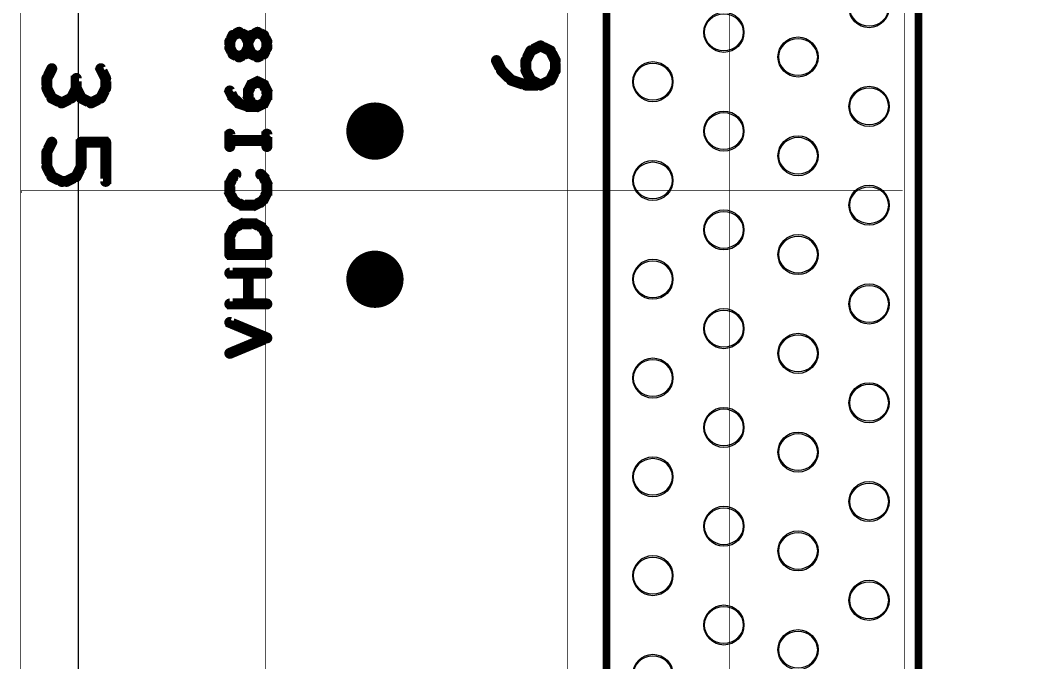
# Model space of a CAD drawing. Extents: x 1.5 to 98, y 12 to 104.4.
# Drawn here: x 1.45 to 17.61, y 43.8 to 54.2 of the extents above; entities that cross this region are included whole.
import ezdxf

# ---------------------------------------------------------------- set-up
doc = ezdxf.new("R2010")
doc.units = 0
doc.layers.get('0').update_dxf_attribs({"linetype": 'CONTINUOUS'})
for name, color, linetype in [('_BOARD', 254, 'CONTINUOUS'), ('_DRILL', 251, 'CONTINUOUS'), ('BOTTOM_SOLDER_MASK', 6, 'CONTINUOUS'), ('DOCUMENTATION1', 3, 'CONTINUOUS'), ('TOP_SILKSCREEN', 1, 'CONTINUOUS'), ('TOP_SOLDER_MASK', 2, 'CONTINUOUS')]:
    doc.layers.add(name, color=color, linetype=linetype)

# ---------------------------------------------------------------- blocks, each defined once
blk = doc.blocks.new('PAD_ROUND_31_HOLE_16')
at = {"const_width": 0.4}
blk.add_lwpolyline([(-0.2, 0, 1), (0.2, 0, 1)], format="xyb", close=True, dxfattribs=at)
blk = doc.blocks.new('STYLE11')
at = {"const_width": 0.525}
blk.add_lwpolyline([(-0.2625, 0, 1), (0.2625, 0, 1)], format="xyb", close=True, dxfattribs=at)
blk = doc.blocks.new('_HOLE')
blk.add_circle((0, 0), 0.5)

msp = doc.modelspace()

# ---------------------------------------------------------------- linework, layer by layer
at = {"layer": '_BOARD', "color": 3}
msp.add_lwpolyline([(2.4, 12), (2.4, 104.4), (2.4, 104.4), (30.6, 104.4), (30.6, 104.4), (30.6, 98.4), (30.6, 98.4), (85.8, 98.4), (85.8, 98.4), (85.8, 104.4), (85.8, 104.4), (98, 104.4), (98, 104.4), (98, 12), (98, 12), (2.4, 12), (2.4, 12)], close=True, dxfattribs=at)
at = {"layer": 'DOCUMENTATION1', "color": 94}
msp.add_lwpolyline([(10.95, 65.8, 0.127, 0.127, 0), (10.95, 37, 0, 0, 0), (10.95, 37, 0.0635, 0.0635, 0), (10.9818, 37, 0.0635, 0.0635, -1), (10.9182, 37, 0, 0, 0), (10.95, 36.9682, 0.0635, 0.0635, -1), (10.95, 37.0318, 0, 0, 0), (10.95, 37, 0, 0, 0), (10.95, 37, 0.127, 0.127, 0), (16, 37, 0.127, 0.127, 0), (16, 37, 0, 0, 0), (16, 37, 0.0635, 0.0635, 0), (16, 37.0318, 0.0635, 0.0635, -1), (16, 36.9682, 0, 0, 0), (16.0318, 37, 0.0635, 0.0635, -1), (15.9682, 37, 0, 0, 0), (16, 37, 0, 0, 0), (16, 37, 0.127, 0.127, 0), (16, 65.8, 0, 0, 0)], format="xyseb", dxfattribs=at)
at = {"layer": 'TOP_SILKSCREEN', "color": 171}
for points in [[(5.43, 30.46, 0.01, 0.01, 0), (5.43, 72.39, 0, 0, 0), (5.43, 72.39, 0.005, 0.005, 0), (5.4325, 72.39, 0.005, 0.005, 1), (5.4275, 72.39, 0, 0, 0), (5.43, 72.3925, 0.005, 0.005, 1), (5.43, 72.3875, 0, 0, 0), (5.43, 72.39, 0, 0, 0), (5.43, 72.39, 0.01, 0.01, 0), (10.32, 72.39, 0.01, 0.01, 0), (10.32, 72.39, 0, 0, 0), (10.32, 72.39, 0.005, 0.005, 0), (10.32, 72.3875, 0.005, 0.005, 1), (10.32, 72.3925, 0, 0, 0), (10.3225, 72.39, 0.005, 0.005, 1), (10.3175, 72.39, 0, 0, 0), (10.32, 72.39, 0, 0, 0), (10.32, 72.39, 0.01, 0.01, 0), (10.32, 30.46, 0, 0, 0)], [(10.32, 30.46, 0.01, 0.01, 0), (10.32, 72.4, 0, 0, 0), (10.32, 72.4, 0.005, 0.005, 0), (10.3225, 72.4, 0.005, 0.005, 1), (10.3175, 72.4, 0, 0, 0), (10.32, 72.4025, 0.005, 0.005, 1), (10.32, 72.3975, 0, 0, 0), (10.32, 72.4, 0, 0, 0), (10.32, 72.4, 0.01, 0.01, 0), (15.77, 72.4, 0.01, 0.01, 0), (15.77, 72.4, 0, 0, 0), (15.77, 72.4, 0.005, 0.005, 0), (15.77, 72.3975, 0.005, 0.005, 1), (15.77, 72.4025, 0, 0, 0), (15.7725, 72.4, 0.005, 0.005, 1), (15.7675, 72.4, 0, 0, 0), (15.77, 72.4, 0, 0, 0), (15.77, 72.4, 0.01, 0.01, 0), (15.77, 30.46, 0, 0, 0)], [(12.94, 67.58, 0.01, 0.01, 0), (12.94, 35.23, 0, 0, 0), (12.94, 35.23, 0.005, 0.005, 0), (12.9375, 35.23, 0.005, 0.005, 1), (12.9425, 35.23, 0, 0, 0), (12.94, 35.2275, 0.005, 0.005, 1), (12.94, 35.2325, 0, 0, 0), (12.94, 35.23, 0, 0, 0), (12.94, 35.23, 0.01, 0.01, 0), (1.46, 35.23, 0, 0, 0), (1.46, 35.23, 0.005, 0.005, 0), (1.46, 35.2325, 0.005, 0.005, 1), (1.46, 35.2275, 0, 0, 0), (1.4575, 35.23, 0.005, 0.005, 1), (1.4625, 35.23, 0, 0, 0), (1.46, 35.23, 0, 0, 0), (1.46, 35.23, 0.01, 0.01, 0), (1.46, 67.58, 0, 0, 0)]]:
    msp.add_lwpolyline(points, format="xyseb", dxfattribs=at)
at = {"layer": 'TOP_SILKSCREEN', "color": 135}
for points in [[(10.95, 65.8, 0.127, 0.127, 0), (10.95, 37, 0, 0, 0)], [(16, 38, 0.127, 0.127, 0), (16, 65.8, 0, 0, 0)], [(4.9398, 53.9301, 0.0889, 0.0889, 1), (4.8602, 53.9699, 0, 0, 0), (4.9, 53.95, 0, 0, 0), (4.9, 53.95, 0.1778, 0.1778, 0), (4.85, 53.85, 0.1778, 0.1778, 0), (4.85, 53.85, 0, 0, 0), (4.85, 53.85, 0.0889, 0.0889, 0), (4.8102, 53.8699, 0.0889, 0.0889, 1), (4.8898, 53.8301, 0, 0, 0)], [(4.8945, 53.85, 0.0889, 0.0889, 1), (4.8055, 53.85, 0, 0, 0), (4.85, 53.85, 0, 0, 0), (4.85, 53.85, 0.1778, 0.1778, 0), (4.85, 53.75, 0.1778, 0.1778, 0), (4.85, 53.75, 0, 0, 0), (4.85, 53.75, 0.0889, 0.0889, 0), (4.8055, 53.75, 0.0889, 0.0889, 1), (4.8945, 53.75, 0, 0, 0)], [(5.0199, 53.9602, 0.0889, 0.0889, 1), (4.9801, 54.0398, 0, 0, 0), (5, 54, 0, 0, 0), (5, 54, 0.1778, 0.1778, 0), (4.9, 53.95, 0.1778, 0.1778, 0), (4.9, 53.95, 0, 0, 0), (4.9, 53.95, 0.0889, 0.0889, 0), (4.8801, 53.9898, 0.0889, 0.0889, 1), (4.9199, 53.9102, 0, 0, 0)], [(5.0801, 53.9102, 0.0889, 0.0889, 1), (5.1199, 53.9898, 0, 0, 0), (5.1, 53.95, 0, 0, 0), (5.1, 53.95, 0.1778, 0.1778, 0), (5, 54, 0.1778, 0.1778, 0), (5, 54, 0, 0, 0), (5, 54, 0.0889, 0.0889, 0), (5.0199, 54.0398, 0.0889, 0.0889, 1), (4.9801, 53.9602, 0, 0, 0)], [(5.1102, 53.8301, 0.0889, 0.0889, 1), (5.1898, 53.8699, 0, 0, 0), (5.15, 53.85, 0, 0, 0), (5.15, 53.85, 0.1778, 0.1778, 0), (5.1, 53.95, 0.1778, 0.1778, 0), (5.1, 53.95, 0, 0, 0), (5.1, 53.95, 0.0889, 0.0889, 0), (5.1398, 53.9699, 0.0889, 0.0889, 1), (5.0602, 53.9301, 0, 0, 0)], [(5.2398, 53.9301, 0.0889, 0.0889, 1), (5.1602, 53.9699, 0, 0, 0), (5.2, 53.95, 0, 0, 0), (5.2, 53.95, 0.1778, 0.1778, 0), (5.15, 53.85, 0.1778, 0.1778, 0), (5.15, 53.85, 0, 0, 0), (5.15, 53.85, 0.0889, 0.0889, 0), (5.1102, 53.8699, 0.0889, 0.0889, 1), (5.1898, 53.8301, 0, 0, 0)], [(5.1055, 53.75, 0.0889, 0.0889, 1), (5.1945, 53.75, 0, 0, 0), (5.15, 53.75, 0, 0, 0), (5.15, 53.75, 0.1778, 0.1778, 0), (5.15, 53.85, 0.1778, 0.1778, 0), (5.15, 53.85, 0, 0, 0), (5.15, 53.85, 0.0889, 0.0889, 0), (5.1945, 53.85, 0.0889, 0.0889, 1), (5.1055, 53.85, 0, 0, 0)], [(5.3199, 53.9602, 0.0889, 0.0889, 1), (5.2801, 54.0398, 0, 0, 0), (5.3, 54, 0, 0, 0), (5.3, 54, 0.1778, 0.1778, 0), (5.2, 53.95, 0.1778, 0.1778, 0), (5.2, 53.95, 0, 0, 0), (5.2, 53.95, 0.0889, 0.0889, 0), (5.1801, 53.9898, 0.0889, 0.0889, 1), (5.2199, 53.9102, 0, 0, 0)], [(5.3801, 53.9102, 0.0889, 0.0889, 1), (5.4199, 53.9898, 0, 0, 0), (5.4, 53.95, 0, 0, 0), (5.4, 53.95, 0.1778, 0.1778, 0), (5.3, 54, 0.1778, 0.1778, 0), (5.3, 54, 0, 0, 0), (5.3, 54, 0.0889, 0.0889, 0), (5.3199, 54.0398, 0.0889, 0.0889, 1), (5.2801, 53.9602, 0, 0, 0)], [(5.4102, 53.8301, 0.0889, 0.0889, 1), (5.4898, 53.8699, 0, 0, 0), (5.45, 53.85, 0, 0, 0), (5.45, 53.85, 0.1778, 0.1778, 0), (5.4, 53.95, 0.1778, 0.1778, 0), (5.4, 53.95, 0, 0, 0), (5.4, 53.95, 0.0889, 0.0889, 0), (5.4398, 53.9699, 0.0889, 0.0889, 1), (5.3602, 53.9301, 0, 0, 0)], [(5.4055, 53.75, 0.0889, 0.0889, 1), (5.4945, 53.75, 0, 0, 0), (5.45, 53.75, 0, 0, 0), (5.45, 53.75, 0.1778, 0.1778, 0), (5.45, 53.85, 0.1778, 0.1778, 0), (5.45, 53.85, 0, 0, 0), (5.45, 53.85, 0.0889, 0.0889, 0), (5.4945, 53.85, 0.0889, 0.0889, 1), (5.4055, 53.85, 0, 0, 0)], [(4.8898, 53.7699, 0.0889, 0.0889, 1), (4.8102, 53.7301, 0, 0, 0), (4.85, 53.75, 0, 0, 0), (4.85, 53.75, 0.1778, 0.1778, 0), (4.9, 53.65, 0.1778, 0.1778, 0), (4.9, 53.65, 0, 0, 0), (4.9, 53.65, 0.0889, 0.0889, 0), (4.8602, 53.6301, 0.0889, 0.0889, 1), (4.9398, 53.6699, 0, 0, 0)], [(5.0602, 53.6699, 0.0889, 0.0889, 1), (5.1398, 53.6301, 0, 0, 0), (5.1, 53.65, 0, 0, 0), (5.1, 53.65, 0.1778, 0.1778, 0), (5.15, 53.75, 0.1778, 0.1778, 0), (5.15, 53.75, 0, 0, 0), (5.15, 53.75, 0.0889, 0.0889, 0), (5.1898, 53.7301, 0.0889, 0.0889, 1), (5.1102, 53.7699, 0, 0, 0)], [(5.1898, 53.7699, 0.0889, 0.0889, 1), (5.1102, 53.7301, 0, 0, 0), (5.15, 53.75, 0, 0, 0), (5.15, 53.75, 0.1778, 0.1778, 0), (5.2, 53.65, 0.1778, 0.1778, 0), (5.2, 53.65, 0, 0, 0), (5.2, 53.65, 0.0889, 0.0889, 0), (5.1602, 53.6301, 0.0889, 0.0889, 1), (5.2398, 53.6699, 0, 0, 0)], [(5.3602, 53.6699, 0.0889, 0.0889, 1), (5.4398, 53.6301, 0, 0, 0), (5.4, 53.65, 0, 0, 0), (5.4, 53.65, 0.1778, 0.1778, 0), (5.45, 53.75, 0.1778, 0.1778, 0), (5.45, 53.75, 0, 0, 0), (5.45, 53.75, 0.0889, 0.0889, 0), (5.4898, 53.7301, 0.0889, 0.0889, 1), (5.4102, 53.7699, 0, 0, 0)], [(9.7636, 53.6807, 0.0889, 0.0889, 1), (9.684, 53.7205, 0, 0, 0), (9.7238, 53.7006, 0, 0, 0), (9.7238, 53.7006, 0.1778, 0.1778, 0), (9.6444, 53.5419, 0.1778, 0.1778, 0), (9.6444, 53.5419, 0, 0, 0), (9.6444, 53.5419, 0.0889, 0.0889, 0), (9.6046, 53.5618, 0.0889, 0.0889, 1), (9.6842, 53.522, 0, 0, 0)], [(9.9024, 53.7402, 0.0889, 0.0889, 1), (9.8626, 53.8198, 0, 0, 0), (9.8825, 53.78, 0, 0, 0), (9.8825, 53.78, 0.1778, 0.1778, 0), (9.7238, 53.7006, 0.1778, 0.1778, 0), (9.7238, 53.7006, 0, 0, 0), (9.7238, 53.7006, 0.0889, 0.0889, 0), (9.7039, 53.7404, 0.0889, 0.0889, 1), (9.7437, 53.6608, 0, 0, 0)], [(10.0214, 53.6608, 0.0889, 0.0889, 1), (10.0612, 53.7404, 0, 0, 0), (10.0413, 53.7006, 0, 0, 0), (10.0413, 53.7006, 0.1778, 0.1778, 0), (9.8825, 53.78, 0.1778, 0.1778, 0), (9.8825, 53.78, 0, 0, 0), (9.8825, 53.78, 0.0889, 0.0889, 0), (9.9024, 53.8198, 0.0889, 0.0889, 1), (9.8626, 53.7402, 0, 0, 0)], [(10.0808, 53.522, 0.0889, 0.0889, 1), (10.1604, 53.5618, 0, 0, 0), (10.1206, 53.5419, 0, 0, 0), (10.1206, 53.5419, 0.1778, 0.1778, 0), (10.0413, 53.7006, 0.1778, 0.1778, 0), (10.0413, 53.7006, 0, 0, 0), (10.0413, 53.7006, 0.0889, 0.0889, 0), (10.0811, 53.7205, 0.0889, 0.0889, 1), (10.0015, 53.6807, 0, 0, 0)], [(4.9199, 53.6898, 0.0889, 0.0889, 1), (4.8801, 53.6102, 0, 0, 0), (4.9, 53.65, 0, 0, 0), (4.9, 53.65, 0.1778, 0.1778, 0), (5, 53.6, 0.1778, 0.1778, 0), (5, 53.6, 0, 0, 0), (5, 53.6, 0.0889, 0.0889, 0), (4.9801, 53.5602, 0.0889, 0.0889, 1), (5.0199, 53.6398, 0, 0, 0)], [(4.9801, 53.6398, 0.0889, 0.0889, 1), (5.0199, 53.5602, 0, 0, 0), (5, 53.6, 0, 0, 0), (5, 53.6, 0.1778, 0.1778, 0), (5.1, 53.65, 0.1778, 0.1778, 0), (5.1, 53.65, 0, 0, 0), (5.1, 53.65, 0.0889, 0.0889, 0), (5.1199, 53.6102, 0.0889, 0.0889, 1), (5.0801, 53.6898, 0, 0, 0)], [(5.2199, 53.6898, 0.0889, 0.0889, 1), (5.1801, 53.6102, 0, 0, 0), (5.2, 53.65, 0, 0, 0), (5.2, 53.65, 0.1778, 0.1778, 0), (5.3, 53.6, 0.1778, 0.1778, 0), (5.3, 53.6, 0, 0, 0), (5.3, 53.6, 0.0889, 0.0889, 0), (5.2801, 53.5602, 0.0889, 0.0889, 1), (5.3199, 53.6398, 0, 0, 0)], [(5.2801, 53.6398, 0.0889, 0.0889, 1), (5.3199, 53.5602, 0, 0, 0), (5.3, 53.6, 0, 0, 0), (5.3, 53.6, 0.1778, 0.1778, 0), (5.4, 53.65, 0.1778, 0.1778, 0), (5.4, 53.65, 0, 0, 0), (5.4, 53.65, 0.0889, 0.0889, 0), (5.4199, 53.6102, 0.0889, 0.0889, 1), (5.3801, 53.6898, 0, 0, 0)], [(9.2079, 53.5618, 0.0889, 0.0889, 1), (9.1283, 53.522, 0, 0, 0), (9.1681, 53.5419, 0, 0, 0), (9.1681, 53.5419, 0.1778, 0.1778, 0), (9.2475, 53.3831, 0.1778, 0.1778, 0), (9.2475, 53.3831, 0, 0, 0), (9.2475, 53.3831, 0.0889, 0.0889, 0), (9.2077, 53.3632, 0.0889, 0.0889, 1), (9.2873, 53.403, 0, 0, 0)], [(9.6889, 53.5419, 0.0889, 0.0889, 1), (9.5999, 53.5419, 0, 0, 0), (9.6444, 53.5419, 0, 0, 0), (9.6444, 53.5419, 0.1778, 0.1778, 0), (9.6444, 53.3831, 0.1778, 0.1778, 0), (9.6444, 53.3831, 0, 0, 0), (9.6444, 53.3831, 0.0889, 0.0889, 0), (9.5999, 53.3831, 0.0889, 0.0889, 1), (9.6889, 53.3831, 0, 0, 0)], [(10.0761, 53.3831, 0.0889, 0.0889, 1), (10.1651, 53.3831, 0, 0, 0), (10.1206, 53.3831, 0, 0, 0), (10.1206, 53.3831, 0.1778, 0.1778, 0), (10.1206, 53.5419, 0.1778, 0.1778, 0), (10.1206, 53.5419, 0, 0, 0), (10.1206, 53.5419, 0.0889, 0.0889, 0), (10.1651, 53.5419, 0.0889, 0.0889, 1), (10.0761, 53.5419, 0, 0, 0)], [(2.0073, 53.3907, 0.0889, 0.0889, 1), (1.9277, 53.4305, 0, 0, 0), (1.9675, 53.4106, 0, 0, 0), (1.9675, 53.4106, 0.1778, 0.1778, 0), (1.8881, 53.2519, 0.1778, 0.1778, 0), (1.8881, 53.2519, 0, 0, 0), (1.8881, 53.2519, 0.0889, 0.0889, 0), (1.8483, 53.2718, 0.0889, 0.0889, 1), (1.9279, 53.232, 0, 0, 0)], [(2.8008, 53.232, 0.0889, 0.0889, 1), (2.8804, 53.2718, 0, 0, 0), (2.8406, 53.2519, 0, 0, 0), (2.8406, 53.2519, 0.1778, 0.1778, 0), (2.7613, 53.4106, 0.1778, 0.1778, 0), (2.7613, 53.4106, 0, 0, 0), (2.7613, 53.4106, 0.0889, 0.0889, 0), (2.8011, 53.4305, 0.0889, 0.0889, 1), (2.7215, 53.3907, 0, 0, 0)], [(9.279, 53.4146, 0.0889, 0.0889, 1), (9.216, 53.3516, 0, 0, 0), (9.2475, 53.3831, 0, 0, 0), (9.2475, 53.3831, 0.1778, 0.1778, 0), (9.4063, 53.2244, 0.1778, 0.1778, 0), (9.4063, 53.2244, 0, 0, 0), (9.4063, 53.2244, 0.0889, 0.0889, 0), (9.3748, 53.1929, 0.0889, 0.0889, 1), (9.4378, 53.2559, 0, 0, 0)], [(9.6842, 53.403, 0.0889, 0.0889, 1), (9.6046, 53.3632, 0, 0, 0), (9.6444, 53.3831, 0, 0, 0), (9.6444, 53.3831, 0.1778, 0.1778, 0), (9.7238, 53.2244, 0.1778, 0.1778, 0), (9.7238, 53.2244, 0, 0, 0), (9.7238, 53.2244, 0.0889, 0.0889, 0), (9.684, 53.2045, 0.0889, 0.0889, 1), (9.7636, 53.2443, 0, 0, 0)], [(10.0015, 53.2443, 0.0889, 0.0889, 1), (10.0811, 53.2045, 0, 0, 0), (10.0413, 53.2244, 0, 0, 0), (10.0413, 53.2244, 0.1778, 0.1778, 0), (10.1206, 53.3831, 0.1778, 0.1778, 0), (10.1206, 53.3831, 0, 0, 0), (10.1206, 53.3831, 0.0889, 0.0889, 0), (10.1604, 53.3632, 0.0889, 0.0889, 1), (10.0808, 53.403, 0, 0, 0)], [(1.9326, 53.2519, 0.0889, 0.0889, 1), (1.8436, 53.2519, 0, 0, 0), (1.8881, 53.2519, 0, 0, 0), (1.8881, 53.2519, 0.1778, 0.1778, 0), (1.8881, 53.0931, 0.1778, 0.1778, 0), (1.8881, 53.0931, 0, 0, 0), (1.8881, 53.0931, 0.0889, 0.0889, 0), (1.8436, 53.0931, 0.0889, 0.0889, 1), (1.9326, 53.0931, 0, 0, 0)], [(2.3199, 53.0931, 0.0889, 0.0889, 1), (2.4089, 53.0931, 0, 0, 0), (2.3644, 53.0931, 0, 0, 0), (2.3644, 53.0931, 0.1778, 0.1778, 0), (2.3644, 53.2519, 0.1778, 0.1778, 0), (2.3644, 53.2519, 0, 0, 0), (2.3644, 53.2519, 0.0889, 0.0889, 0), (2.4089, 53.2519, 0.0889, 0.0889, 1), (2.3199, 53.2519, 0, 0, 0)], [(2.7961, 53.0931, 0.0889, 0.0889, 1), (2.8851, 53.0931, 0, 0, 0), (2.8406, 53.0931, 0, 0, 0), (2.8406, 53.0931, 0.1778, 0.1778, 0), (2.8406, 53.2519, 0.1778, 0.1778, 0), (2.8406, 53.2519, 0, 0, 0), (2.8406, 53.2519, 0.0889, 0.0889, 0), (2.8851, 53.2519, 0.0889, 0.0889, 1), (2.7961, 53.2519, 0, 0, 0)], [(5.1801, 53.1898, 0.0889, 0.0889, 1), (5.2199, 53.1102, 0, 0, 0), (5.2, 53.15, 0, 0, 0), (5.2, 53.15, 0.1778, 0.1778, 0), (5.3, 53.2, 0.1778, 0.1778, 0), (5.3, 53.2, 0, 0, 0), (5.3, 53.2, 0.0889, 0.0889, 0), (5.3199, 53.1602, 0.0889, 0.0889, 1), (5.2801, 53.2398, 0, 0, 0)], [(5.3199, 53.2398, 0.0889, 0.0889, 1), (5.2801, 53.1602, 0, 0, 0), (5.3, 53.2, 0, 0, 0), (5.3, 53.2, 0.1778, 0.1778, 0), (5.4, 53.15, 0.1778, 0.1778, 0), (5.4, 53.15, 0, 0, 0), (5.4, 53.15, 0.0889, 0.0889, 0), (5.3801, 53.1102, 0.0889, 0.0889, 1), (5.4199, 53.1898, 0, 0, 0)], [(9.4204, 53.2666, 0.0889, 0.0889, 1), (9.3922, 53.1822, 0, 0, 0), (9.4063, 53.2244, 0, 0, 0), (9.4063, 53.2244, 0.1778, 0.1778, 0), (9.6444, 53.145, 0.1778, 0.1778, 0), (9.6444, 53.145, 0, 0, 0), (9.6444, 53.145, 0.0889, 0.0889, 0), (9.6303, 53.1028, 0.0889, 0.0889, 1), (9.6585, 53.1872, 0, 0, 0)], [(9.7437, 53.2642, 0.0889, 0.0889, 1), (9.7039, 53.1846, 0, 0, 0), (9.7238, 53.2244, 0, 0, 0), (9.7238, 53.2244, 0.1778, 0.1778, 0), (9.8825, 53.145, 0.1778, 0.1778, 0), (9.8825, 53.145, 0, 0, 0), (9.8825, 53.145, 0.0889, 0.0889, 0), (9.8626, 53.1052, 0.0889, 0.0889, 1), (9.9024, 53.1848, 0, 0, 0)], [(9.8626, 53.1848, 0.0889, 0.0889, 1), (9.9024, 53.1052, 0, 0, 0), (9.8825, 53.145, 0, 0, 0), (9.8825, 53.145, 0.1778, 0.1778, 0), (10.0413, 53.2244, 0.1778, 0.1778, 0), (10.0413, 53.2244, 0, 0, 0), (10.0413, 53.2244, 0.0889, 0.0889, 0), (10.0612, 53.1846, 0.0889, 0.0889, 1), (10.0214, 53.2642, 0, 0, 0)], [(1.9279, 53.113, 0.0889, 0.0889, 1), (1.8483, 53.0732, 0, 0, 0), (1.8881, 53.0931, 0, 0, 0), (1.8881, 53.0931, 0.1778, 0.1778, 0), (1.9675, 52.9344, 0.1778, 0.1778, 0), (1.9675, 52.9344, 0, 0, 0), (1.9675, 52.9344, 0.0889, 0.0889, 0), (1.9277, 52.9145, 0.0889, 0.0889, 1), (2.0073, 52.9543, 0, 0, 0)], [(2.2452, 52.9543, 0.0889, 0.0889, 1), (2.3248, 52.9145, 0, 0, 0), (2.285, 52.9344, 0, 0, 0), (2.285, 52.9344, 0.1778, 0.1778, 0), (2.3644, 53.0931, 0.1778, 0.1778, 0), (2.3644, 53.0931, 0, 0, 0), (2.3644, 53.0931, 0.0889, 0.0889, 0), (2.4042, 53.0732, 0.0889, 0.0889, 1), (2.3246, 53.113, 0, 0, 0)], [(2.4042, 53.113, 0.0889, 0.0889, 1), (2.3246, 53.0732, 0, 0, 0), (2.3644, 53.0931, 0, 0, 0), (2.3644, 53.0931, 0.1778, 0.1778, 0), (2.4438, 52.9344, 0.1778, 0.1778, 0), (2.4438, 52.9344, 0, 0, 0), (2.4438, 52.9344, 0.0889, 0.0889, 0), (2.404, 52.9145, 0.0889, 0.0889, 1), (2.4836, 52.9543, 0, 0, 0)], [(2.7215, 52.9543, 0.0889, 0.0889, 1), (2.8011, 52.9145, 0, 0, 0), (2.7613, 52.9344, 0, 0, 0), (2.7613, 52.9344, 0.1778, 0.1778, 0), (2.8406, 53.0931, 0.1778, 0.1778, 0), (2.8406, 53.0931, 0, 0, 0), (2.8406, 53.0931, 0.0889, 0.0889, 0), (2.8804, 53.0732, 0.0889, 0.0889, 1), (2.8008, 53.113, 0, 0, 0)], [(4.8602, 52.9301, 0.0889, 0.0889, 1), (4.9398, 52.9699, 0, 0, 0), (4.9, 52.95, 0, 0, 0), (4.9, 52.95, 0.1778, 0.1778, 0), (4.85, 53.05, 0.1778, 0.1778, 0), (4.85, 53.05, 0, 0, 0), (4.85, 53.05, 0.0889, 0.0889, 0), (4.8898, 53.0699, 0.0889, 0.0889, 1), (4.8102, 53.0301, 0, 0, 0)], [(5.1102, 53.0699, 0.0889, 0.0889, 1), (5.1898, 53.0301, 0, 0, 0), (5.15, 53.05, 0, 0, 0), (5.15, 53.05, 0.1778, 0.1778, 0), (5.2, 53.15, 0.1778, 0.1778, 0), (5.2, 53.15, 0, 0, 0), (5.2, 53.15, 0.0889, 0.0889, 0), (5.2398, 53.1301, 0.0889, 0.0889, 1), (5.1602, 53.1699, 0, 0, 0)], [(5.1055, 52.95, 0.0889, 0.0889, 1), (5.1945, 52.95, 0, 0, 0), (5.15, 52.95, 0, 0, 0), (5.15, 52.95, 0.1778, 0.1778, 0), (5.15, 53.05, 0.1778, 0.1778, 0), (5.15, 53.05, 0, 0, 0), (5.15, 53.05, 0.0889, 0.0889, 0), (5.1945, 53.05, 0.0889, 0.0889, 1), (5.1055, 53.05, 0, 0, 0)], [(5.4398, 53.1699, 0.0889, 0.0889, 1), (5.3602, 53.1301, 0, 0, 0), (5.4, 53.15, 0, 0, 0), (5.4, 53.15, 0.1778, 0.1778, 0), (5.45, 53.05, 0.1778, 0.1778, 0), (5.45, 53.05, 0, 0, 0), (5.45, 53.05, 0.0889, 0.0889, 0), (5.4102, 53.0301, 0.0889, 0.0889, 1), (5.4898, 53.0699, 0, 0, 0)], [(5.4945, 53.05, 0.0889, 0.0889, 1), (5.4055, 53.05, 0, 0, 0), (5.45, 53.05, 0, 0, 0), (5.45, 53.05, 0.1778, 0.1778, 0), (5.45, 52.95, 0.1778, 0.1778, 0), (5.45, 52.95, 0, 0, 0), (5.45, 52.95, 0.0889, 0.0889, 0), (5.4055, 52.95, 0.0889, 0.0889, 1), (5.4945, 52.95, 0, 0, 0)], [(9.6444, 53.1895, 0.0889, 0.0889, 1), (9.6444, 53.1005, 0, 0, 0), (9.6444, 53.145, 0, 0, 0), (9.6444, 53.145, 0.1778, 0.1778, 0), (9.8825, 53.145, 0.1778, 0.1778, 0), (9.8825, 53.145, 0, 0, 0), (9.8825, 53.145, 0.0889, 0.0889, 0), (9.8825, 53.1005, 0.0889, 0.0889, 1), (9.8825, 53.1895, 0, 0, 0)], [(1.9874, 52.9742, 0.0889, 0.0889, 1), (1.9476, 52.8946, 0, 0, 0), (1.9675, 52.9344, 0, 0, 0), (1.9675, 52.9344, 0.1778, 0.1778, 0), (2.1263, 52.855, 0.1778, 0.1778, 0), (2.1263, 52.855, 0, 0, 0), (2.1263, 52.855, 0.0889, 0.0889, 0), (2.1064, 52.8152, 0.0889, 0.0889, 1), (2.1462, 52.8948, 0, 0, 0)], [(2.1064, 52.8948, 0.0889, 0.0889, 1), (2.1462, 52.8152, 0, 0, 0), (2.1263, 52.855, 0, 0, 0), (2.1263, 52.855, 0.1778, 0.1778, 0), (2.285, 52.9344, 0.1778, 0.1778, 0), (2.285, 52.9344, 0, 0, 0), (2.285, 52.9344, 0.0889, 0.0889, 0), (2.3049, 52.8946, 0.0889, 0.0889, 1), (2.2651, 52.9742, 0, 0, 0)], [(2.4637, 52.9742, 0.0889, 0.0889, 1), (2.4239, 52.8946, 0, 0, 0), (2.4438, 52.9344, 0, 0, 0), (2.4438, 52.9344, 0.1778, 0.1778, 0), (2.6025, 52.855, 0.1778, 0.1778, 0), (2.6025, 52.855, 0, 0, 0), (2.6025, 52.855, 0.0889, 0.0889, 0), (2.5826, 52.8152, 0.0889, 0.0889, 1), (2.6224, 52.8948, 0, 0, 0)], [(2.5826, 52.8948, 0.0889, 0.0889, 1), (2.6224, 52.8152, 0, 0, 0), (2.6025, 52.855, 0, 0, 0), (2.6025, 52.855, 0.1778, 0.1778, 0), (2.7613, 52.9344, 0.1778, 0.1778, 0), (2.7613, 52.9344, 0, 0, 0), (2.7613, 52.9344, 0.0889, 0.0889, 0), (2.7812, 52.8946, 0.0889, 0.0889, 1), (2.7414, 52.9742, 0, 0, 0)], [(4.9685, 52.8185, 0.0889, 0.0889, 1), (5.0315, 52.8815, 0, 0, 0), (5, 52.85, 0, 0, 0), (5, 52.85, 0.1778, 0.1778, 0), (4.9, 52.95, 0.1778, 0.1778, 0), (4.9, 52.95, 0, 0, 0), (4.9, 52.95, 0.0889, 0.0889, 0), (4.9315, 52.9815, 0.0889, 0.0889, 1), (4.8685, 52.9185, 0, 0, 0)], [(5.1602, 52.8301, 0.0889, 0.0889, 1), (5.2398, 52.8699, 0, 0, 0), (5.2, 52.85, 0, 0, 0), (5.2, 52.85, 0.1778, 0.1778, 0), (5.15, 52.95, 0.1778, 0.1778, 0), (5.15, 52.95, 0, 0, 0), (5.15, 52.95, 0.0889, 0.0889, 0), (5.1898, 52.9699, 0.0889, 0.0889, 1), (5.1102, 52.9301, 0, 0, 0)], [(5.4898, 52.9301, 0.0889, 0.0889, 1), (5.4102, 52.9699, 0, 0, 0), (5.45, 52.95, 0, 0, 0), (5.45, 52.95, 0.1778, 0.1778, 0), (5.4, 52.85, 0.1778, 0.1778, 0), (5.4, 52.85, 0, 0, 0), (5.4, 52.85, 0.0889, 0.0889, 0), (5.3602, 52.8699, 0.0889, 0.0889, 1), (5.4398, 52.8301, 0, 0, 0)], [(5.1359, 52.7578, 0.0889, 0.0889, 1), (5.1641, 52.8422, 0, 0, 0), (5.15, 52.8, 0, 0, 0), (5.15, 52.8, 0.1778, 0.1778, 0), (5, 52.85, 0.1778, 0.1778, 0), (5, 52.85, 0, 0, 0), (5, 52.85, 0.0889, 0.0889, 0), (5.0141, 52.8922, 0.0889, 0.0889, 1), (4.9859, 52.8078, 0, 0, 0)], [(5.3, 52.7555, 0.0889, 0.0889, 1), (5.3, 52.8445, 0, 0, 0), (5.3, 52.8, 0, 0, 0), (5.3, 52.8, 0.1778, 0.1778, 0), (5.15, 52.8, 0.1778, 0.1778, 0), (5.15, 52.8, 0, 0, 0), (5.15, 52.8, 0.0889, 0.0889, 0), (5.15, 52.8445, 0.0889, 0.0889, 1), (5.15, 52.7555, 0, 0, 0)], [(5.2801, 52.7602, 0.0889, 0.0889, 1), (5.3199, 52.8398, 0, 0, 0), (5.3, 52.8, 0, 0, 0), (5.3, 52.8, 0.1778, 0.1778, 0), (5.2, 52.85, 0.1778, 0.1778, 0), (5.2, 52.85, 0, 0, 0), (5.2, 52.85, 0.0889, 0.0889, 0), (5.2199, 52.8898, 0.0889, 0.0889, 1), (5.1801, 52.8102, 0, 0, 0)], [(5.4199, 52.8102, 0.0889, 0.0889, 1), (5.3801, 52.8898, 0, 0, 0), (5.4, 52.85, 0, 0, 0), (5.4, 52.85, 0.1778, 0.1778, 0), (5.3, 52.8, 0.1778, 0.1778, 0), (5.3, 52.8, 0, 0, 0), (5.3, 52.8, 0.0889, 0.0889, 0), (5.2801, 52.8398, 0.0889, 0.0889, 1), (5.3199, 52.7602, 0, 0, 0)], [(4.8055, 52.15, 0.0889, 0.0889, 1), (4.8945, 52.15, 0, 0, 0), (4.85, 52.15, 0, 0, 0), (4.85, 52.15, 0.1778, 0.1778, 0), (4.85, 52.35, 0.1778, 0.1778, 0), (4.85, 52.35, 0, 0, 0), (4.85, 52.35, 0.0889, 0.0889, 0), (4.8945, 52.35, 0.0889, 0.0889, 1), (4.8055, 52.35, 0, 0, 0)], [(5.45, 52.2055, 0.0889, 0.0889, 1), (5.45, 52.2945, 0, 0, 0), (5.45, 52.25, 0, 0, 0), (5.45, 52.25, 0.1778, 0.1778, 0), (4.85, 52.25, 0.1778, 0.1778, 0), (4.85, 52.25, 0, 0, 0), (4.85, 52.25, 0.0889, 0.0889, 0), (4.85, 52.2945, 0.0889, 0.0889, 1), (4.85, 52.2055, 0, 0, 0)], [(5.4055, 52.15, 0.0889, 0.0889, 1), (5.4945, 52.15, 0, 0, 0), (5.45, 52.15, 0, 0, 0), (5.45, 52.15, 0.1778, 0.1778, 0), (5.45, 52.35, 0.1778, 0.1778, 0), (5.45, 52.35, 0, 0, 0), (5.45, 52.35, 0.0889, 0.0889, 0), (5.4945, 52.35, 0.0889, 0.0889, 1), (5.4055, 52.35, 0, 0, 0)], [(2.0073, 52.2001, 0.0889, 0.0889, 1), (1.9277, 52.2399, 0, 0, 0), (1.9675, 52.22, 0, 0, 0), (1.9675, 52.22, 0.1778, 0.1778, 0), (1.8881, 52.0612, 0.1778, 0.1778, 0), (1.8881, 52.0612, 0, 0, 0), (1.8881, 52.0612, 0.0889, 0.0889, 0), (1.8483, 52.0811, 0.0889, 0.0889, 1), (1.9279, 52.0413, 0, 0, 0)], [(2.3993, 51.8231, 0.0889, 0.0889, 1), (2.4883, 51.8231, 0, 0, 0), (2.4438, 51.8231, 0, 0, 0), (2.4438, 51.8231, 0.1778, 0.1778, 0), (2.4438, 52.22, 0.1778, 0.1778, 0), (2.4438, 52.22, 0, 0, 0), (2.4438, 52.22, 0.0889, 0.0889, 0), (2.4883, 52.22, 0.0889, 0.0889, 1), (2.3993, 52.22, 0, 0, 0)], [(2.4438, 52.2645, 0.0889, 0.0889, 1), (2.4438, 52.1755, 0, 0, 0), (2.4438, 52.22, 0, 0, 0), (2.4438, 52.22, 0.1778, 0.1778, 0), (2.8406, 52.22, 0.1778, 0.1778, 0), (2.8406, 52.22, 0, 0, 0), (2.8406, 52.22, 0.0889, 0.0889, 0), (2.8406, 52.1755, 0.0889, 0.0889, 1), (2.8406, 52.2645, 0, 0, 0)], [(2.8851, 52.22, 0.0889, 0.0889, 1), (2.7961, 52.22, 0, 0, 0), (2.8406, 52.22, 0, 0, 0), (2.8406, 52.22, 0.1778, 0.1778, 0), (2.8406, 51.585, 0.1778, 0.1778, 0), (2.8406, 51.585, 0, 0, 0), (2.8406, 51.585, 0.0889, 0.0889, 0), (2.7961, 51.585, 0.0889, 0.0889, 1), (2.8851, 51.585, 0, 0, 0)], [(1.9326, 52.0612, 0.0889, 0.0889, 1), (1.8436, 52.0612, 0, 0, 0), (1.8881, 52.0612, 0, 0, 0), (1.8881, 52.0612, 0.1778, 0.1778, 0), (1.8881, 51.8231, 0.1778, 0.1778, 0), (1.8881, 51.8231, 0, 0, 0), (1.8881, 51.8231, 0.0889, 0.0889, 0), (1.8436, 51.8231, 0.0889, 0.0889, 1), (1.9326, 51.8231, 0, 0, 0)], [(1.9279, 51.843, 0.0889, 0.0889, 1), (1.8483, 51.8032, 0, 0, 0), (1.8881, 51.8231, 0, 0, 0), (1.8881, 51.8231, 0.1778, 0.1778, 0), (1.9675, 51.6644, 0.1778, 0.1778, 0), (1.9675, 51.6644, 0, 0, 0), (1.9675, 51.6644, 0.0889, 0.0889, 0), (1.9277, 51.6445, 0.0889, 0.0889, 1), (2.0073, 51.6843, 0, 0, 0)], [(2.3246, 51.6843, 0.0889, 0.0889, 1), (2.4042, 51.6445, 0, 0, 0), (2.3644, 51.6644, 0, 0, 0), (2.3644, 51.6644, 0.1778, 0.1778, 0), (2.4438, 51.8231, 0.1778, 0.1778, 0), (2.4438, 51.8231, 0, 0, 0), (2.4438, 51.8231, 0.0889, 0.0889, 0), (2.4836, 51.8032, 0.0889, 0.0889, 1), (2.404, 51.843, 0, 0, 0)], [(1.9874, 51.7042, 0.0889, 0.0889, 1), (1.9476, 51.6246, 0, 0, 0), (1.9675, 51.6644, 0, 0, 0), (1.9675, 51.6644, 0.1778, 0.1778, 0), (2.1263, 51.585, 0.1778, 0.1778, 0), (2.1263, 51.585, 0, 0, 0), (2.1263, 51.585, 0.0889, 0.0889, 0), (2.1064, 51.5452, 0.0889, 0.0889, 1), (2.1462, 51.6248, 0, 0, 0)], [(2.1263, 51.6295, 0.0889, 0.0889, 1), (2.1263, 51.5405, 0, 0, 0), (2.1263, 51.585, 0, 0, 0), (2.1263, 51.585, 0.1778, 0.1778, 0), (2.2056, 51.585, 0.1778, 0.1778, 0), (2.2056, 51.585, 0, 0, 0), (2.2056, 51.585, 0.0889, 0.0889, 0), (2.2056, 51.5405, 0.0889, 0.0889, 1), (2.2056, 51.6295, 0, 0, 0)], [(2.1857, 51.6248, 0.0889, 0.0889, 1), (2.2255, 51.5452, 0, 0, 0), (2.2056, 51.585, 0, 0, 0), (2.2056, 51.585, 0.1778, 0.1778, 0), (2.3644, 51.6644, 0.1778, 0.1778, 0), (2.3644, 51.6644, 0, 0, 0), (2.3644, 51.6644, 0.0889, 0.0889, 0), (2.3843, 51.6246, 0.0889, 0.0889, 1), (2.3445, 51.7042, 0, 0, 0)], [(4.8102, 51.5699, 0.0889, 0.0889, 1), (4.8898, 51.5301, 0, 0, 0), (4.85, 51.55, 0, 0, 0), (4.85, 51.55, 0.1778, 0.1778, 0), (4.9, 51.65, 0.1778, 0.1778, 0), (4.9, 51.65, 0, 0, 0), (4.9, 51.65, 0.0889, 0.0889, 0), (4.9398, 51.6301, 0.0889, 0.0889, 1), (4.8602, 51.6699, 0, 0, 0)], [(4.8685, 51.6815, 0.0889, 0.0889, 1), (4.9315, 51.6185, 0, 0, 0), (4.9, 51.65, 0, 0, 0), (4.9, 51.65, 0.1778, 0.1778, 0), (4.95, 51.7, 0.1778, 0.1778, 0), (4.95, 51.7, 0, 0, 0), (4.95, 51.7, 0.0889, 0.0889, 0), (4.9815, 51.6685, 0.0889, 0.0889, 1), (4.9185, 51.7315, 0, 0, 0)], [(5.3815, 51.7315, 0.0889, 0.0889, 1), (5.3185, 51.6685, 0, 0, 0), (5.35, 51.7, 0, 0, 0), (5.35, 51.7, 0.1778, 0.1778, 0), (5.4, 51.65, 0.1778, 0.1778, 0), (5.4, 51.65, 0, 0, 0), (5.4, 51.65, 0.0889, 0.0889, 0), (5.3685, 51.6185, 0.0889, 0.0889, 1), (5.4315, 51.6815, 0, 0, 0)], [(5.4398, 51.6699, 0.0889, 0.0889, 1), (5.3602, 51.6301, 0, 0, 0), (5.4, 51.65, 0, 0, 0), (5.4, 51.65, 0.1778, 0.1778, 0), (5.45, 51.55, 0.1778, 0.1778, 0), (5.45, 51.55, 0, 0, 0), (5.45, 51.55, 0.0889, 0.0889, 0), (5.4102, 51.5301, 0.0889, 0.0889, 1), (5.4898, 51.5699, 0, 0, 0)], [(4.8055, 51.4, 0.0889, 0.0889, 1), (4.8945, 51.4, 0, 0, 0), (4.85, 51.4, 0, 0, 0), (4.85, 51.4, 0.1778, 0.1778, 0), (4.85, 51.55, 0.1778, 0.1778, 0), (4.85, 51.55, 0, 0, 0), (4.85, 51.55, 0.0889, 0.0889, 0), (4.8945, 51.55, 0.0889, 0.0889, 1), (4.8055, 51.55, 0, 0, 0)], [(5.4945, 51.55, 0.0889, 0.0889, 1), (5.4055, 51.55, 0, 0, 0), (5.45, 51.55, 0, 0, 0), (5.45, 51.55, 0.1778, 0.1778, 0), (5.45, 51.4, 0.1778, 0.1778, 0), (5.45, 51.4, 0, 0, 0), (5.45, 51.4, 0.0889, 0.0889, 0), (5.4055, 51.4, 0.0889, 0.0889, 1), (5.4945, 51.4, 0, 0, 0)], [(15.74, 51.4375, 0.005, 0.005, 1), (15.74, 51.4425, 0, 0, 0), (15.74, 51.44, 0, 0, 0), (15.74, 51.44, 0.01, 0.01, 0), (1.48, 51.44, 0, 0, 0), (1.48, 51.44, 0.005, 0.005, 0), (1.48, 51.4425, 0.005, 0.005, 1), (1.48, 51.4375, 0, 0, 0), (1.4825, 51.44, 0.005, 0.005, 1), (1.4775, 51.44, 0, 0, 0), (1.48, 51.44, 0, 0, 0), (1.48, 51.44, 0.01, 0.01, 0), (1.48, 51.4, 0.01, 0.01, 0), (1.48, 51.4, 0, 0, 0), (1.48, 51.4, 0.005, 0.005, 0), (1.4775, 51.4, 0.005, 0.005, 1), (1.4825, 51.4, 0, 0, 0)], [(4.8602, 51.2801, 0.0889, 0.0889, 1), (4.9398, 51.3199, 0, 0, 0), (4.9, 51.3, 0, 0, 0), (4.9, 51.3, 0.1778, 0.1778, 0), (4.85, 51.4, 0.1778, 0.1778, 0), (4.85, 51.4, 0, 0, 0), (4.85, 51.4, 0.0889, 0.0889, 0), (4.8898, 51.4199, 0.0889, 0.0889, 1), (4.8102, 51.3801, 0, 0, 0)], [(4.9185, 51.2185, 0.0889, 0.0889, 1), (4.9815, 51.2815, 0, 0, 0), (4.95, 51.25, 0, 0, 0), (4.95, 51.25, 0.1778, 0.1778, 0), (4.9, 51.3, 0.1778, 0.1778, 0), (4.9, 51.3, 0, 0, 0), (4.9, 51.3, 0.0889, 0.0889, 0), (4.9315, 51.3315, 0.0889, 0.0889, 1), (4.8685, 51.2685, 0, 0, 0)], [(5.4315, 51.2685, 0.0889, 0.0889, 1), (5.3685, 51.3315, 0, 0, 0), (5.4, 51.3, 0, 0, 0), (5.4, 51.3, 0.1778, 0.1778, 0), (5.35, 51.25, 0.1778, 0.1778, 0), (5.35, 51.25, 0, 0, 0), (5.35, 51.25, 0.0889, 0.0889, 0), (5.3185, 51.2815, 0.0889, 0.0889, 1), (5.3815, 51.2185, 0, 0, 0)], [(5.4898, 51.3801, 0.0889, 0.0889, 1), (5.4102, 51.4199, 0, 0, 0), (5.45, 51.4, 0, 0, 0), (5.45, 51.4, 0.1778, 0.1778, 0), (5.4, 51.3, 0.1778, 0.1778, 0), (5.4, 51.3, 0, 0, 0), (5.4, 51.3, 0.0889, 0.0889, 0), (5.3602, 51.3199, 0.0889, 0.0889, 1), (5.4398, 51.2801, 0, 0, 0)], [(5.0301, 51.1602, 0.0889, 0.0889, 1), (5.0699, 51.2398, 0, 0, 0), (5.05, 51.2, 0, 0, 0), (5.05, 51.2, 0.1778, 0.1778, 0), (4.95, 51.25, 0.1778, 0.1778, 0), (4.95, 51.25, 0, 0, 0), (4.95, 51.25, 0.0889, 0.0889, 0), (4.9699, 51.2898, 0.0889, 0.0889, 1), (4.9301, 51.2102, 0, 0, 0)], [(5.25, 51.1555, 0.0889, 0.0889, 1), (5.25, 51.2445, 0, 0, 0), (5.25, 51.2, 0, 0, 0), (5.25, 51.2, 0.1778, 0.1778, 0), (5.05, 51.2, 0.1778, 0.1778, 0), (5.05, 51.2, 0, 0, 0), (5.05, 51.2, 0.0889, 0.0889, 0), (5.05, 51.2445, 0.0889, 0.0889, 1), (5.05, 51.1555, 0, 0, 0)], [(5.3699, 51.2102, 0.0889, 0.0889, 1), (5.3301, 51.2898, 0, 0, 0), (5.35, 51.25, 0, 0, 0), (5.35, 51.25, 0.1778, 0.1778, 0), (5.25, 51.2, 0.1778, 0.1778, 0), (5.25, 51.2, 0, 0, 0), (5.25, 51.2, 0.0889, 0.0889, 0), (5.2301, 51.2398, 0.0889, 0.0889, 1), (5.2699, 51.1602, 0, 0, 0)], [(4.8102, 50.7199, 0.0889, 0.0889, 1), (4.8898, 50.6801, 0, 0, 0), (4.85, 50.7, 0, 0, 0), (4.85, 50.7, 0.1778, 0.1778, 0), (4.9, 50.8, 0.1778, 0.1778, 0), (4.9, 50.8, 0, 0, 0), (4.9, 50.8, 0.0889, 0.0889, 0), (4.9398, 50.7801, 0.0889, 0.0889, 1), (4.8602, 50.8199, 0, 0, 0)], [(4.8685, 50.8315, 0.0889, 0.0889, 1), (4.9315, 50.7685, 0, 0, 0), (4.9, 50.8, 0, 0, 0), (4.9, 50.8, 0.1778, 0.1778, 0), (4.95, 50.85, 0.1778, 0.1778, 0), (4.95, 50.85, 0, 0, 0), (4.95, 50.85, 0.0889, 0.0889, 0), (4.9815, 50.8185, 0.0889, 0.0889, 1), (4.9185, 50.8815, 0, 0, 0)], [(4.9301, 50.8898, 0.0889, 0.0889, 1), (4.9699, 50.8102, 0, 0, 0), (4.95, 50.85, 0, 0, 0), (4.95, 50.85, 0.1778, 0.1778, 0), (5.05, 50.9, 0.1778, 0.1778, 0), (5.05, 50.9, 0, 0, 0), (5.05, 50.9, 0.0889, 0.0889, 0), (5.0699, 50.8602, 0.0889, 0.0889, 1), (5.0301, 50.9398, 0, 0, 0)], [(5.05, 50.9445, 0.0889, 0.0889, 1), (5.05, 50.8555, 0, 0, 0), (5.05, 50.9, 0, 0, 0), (5.05, 50.9, 0.1778, 0.1778, 0), (5.25, 50.9, 0.1778, 0.1778, 0), (5.25, 50.9, 0, 0, 0), (5.25, 50.9, 0.0889, 0.0889, 0), (5.25, 50.8555, 0.0889, 0.0889, 1), (5.25, 50.9445, 0, 0, 0)], [(5.2699, 50.9398, 0.0889, 0.0889, 1), (5.2301, 50.8602, 0, 0, 0), (5.25, 50.9, 0, 0, 0), (5.25, 50.9, 0.1778, 0.1778, 0), (5.35, 50.85, 0.1778, 0.1778, 0), (5.35, 50.85, 0, 0, 0), (5.35, 50.85, 0.0889, 0.0889, 0), (5.3301, 50.8102, 0.0889, 0.0889, 1), (5.3699, 50.8898, 0, 0, 0)], [(5.3815, 50.8815, 0.0889, 0.0889, 1), (5.3185, 50.8185, 0, 0, 0), (5.35, 50.85, 0, 0, 0), (5.35, 50.85, 0.1778, 0.1778, 0), (5.4, 50.8, 0.1778, 0.1778, 0), (5.4, 50.8, 0, 0, 0), (5.4, 50.8, 0.0889, 0.0889, 0), (5.3685, 50.7685, 0.0889, 0.0889, 1), (5.4315, 50.8315, 0, 0, 0)], [(5.4398, 50.8199, 0.0889, 0.0889, 1), (5.3602, 50.7801, 0, 0, 0), (5.4, 50.8, 0, 0, 0), (5.4, 50.8, 0.1778, 0.1778, 0), (5.45, 50.7, 0.1778, 0.1778, 0), (5.45, 50.7, 0, 0, 0), (5.45, 50.7, 0.0889, 0.0889, 0), (5.4102, 50.6801, 0.0889, 0.0889, 1), (5.4898, 50.7199, 0, 0, 0)], [(4.8055, 50.4, 0.0889, 0.0889, 1), (4.8945, 50.4, 0, 0, 0), (4.85, 50.4, 0, 0, 0), (4.85, 50.4, 0.1778, 0.1778, 0), (4.85, 50.7, 0.1778, 0.1778, 0), (4.85, 50.7, 0, 0, 0), (4.85, 50.7, 0.0889, 0.0889, 0), (4.8945, 50.7, 0.0889, 0.0889, 1), (4.8055, 50.7, 0, 0, 0)], [(5.4945, 50.7, 0.0889, 0.0889, 1), (5.4055, 50.7, 0, 0, 0), (5.45, 50.7, 0, 0, 0), (5.45, 50.7, 0.1778, 0.1778, 0), (5.45, 50.4, 0.1778, 0.1778, 0), (5.45, 50.4, 0, 0, 0), (5.45, 50.4, 0.0889, 0.0889, 0), (5.4055, 50.4, 0.0889, 0.0889, 1), (5.4945, 50.4, 0, 0, 0)], [(5.45, 50.3555, 0.0889, 0.0889, 1), (5.45, 50.4445, 0, 0, 0), (5.45, 50.4, 0, 0, 0), (5.45, 50.4, 0.1778, 0.1778, 0), (4.85, 50.4, 0.1778, 0.1778, 0), (4.85, 50.4, 0, 0, 0), (4.85, 50.4, 0.0889, 0.0889, 0), (4.85, 50.4445, 0.0889, 0.0889, 1), (4.85, 50.3555, 0, 0, 0)], [(5.45, 50.0555, 0.0889, 0.0889, 1), (5.45, 50.1445, 0, 0, 0), (5.45, 50.1, 0, 0, 0), (5.45, 50.1, 0.1778, 0.1778, 0), (4.85, 50.1, 0.1778, 0.1778, 0), (4.85, 50.1, 0, 0, 0), (4.85, 50.1, 0.0889, 0.0889, 0), (4.85, 50.1445, 0.0889, 0.0889, 1), (4.85, 50.0555, 0, 0, 0)], [(5.1055, 49.6, 0.0889, 0.0889, 1), (5.1945, 49.6, 0, 0, 0), (5.15, 49.6, 0, 0, 0), (5.15, 49.6, 0.1778, 0.1778, 0), (5.15, 50.1, 0.1778, 0.1778, 0), (5.15, 50.1, 0, 0, 0), (5.15, 50.1, 0.0889, 0.0889, 0), (5.1945, 50.1, 0.0889, 0.0889, 1), (5.1055, 50.1, 0, 0, 0)], [(5.45, 49.5555, 0.0889, 0.0889, 1), (5.45, 49.6445, 0, 0, 0), (5.45, 49.6, 0, 0, 0), (5.45, 49.6, 0.1778, 0.1778, 0), (4.85, 49.6, 0.1778, 0.1778, 0), (4.85, 49.6, 0, 0, 0), (4.85, 49.6, 0.0889, 0.0889, 0), (4.85, 49.6445, 0.0889, 0.0889, 1), (4.85, 49.5555, 0, 0, 0)], [(5.4329, 49.0089, 0.0889, 0.0889, 1), (5.4671, 49.0911, 0, 0, 0), (5.45, 49.05, 0, 0, 0), (5.45, 49.05, 0.1778, 0.1778, 0), (4.85, 49.3, 0.1778, 0.1778, 0), (4.85, 49.3, 0, 0, 0), (4.85, 49.3, 0.0889, 0.0889, 0), (4.8671, 49.3411, 0.0889, 0.0889, 1), (4.8329, 49.2589, 0, 0, 0)], [(4.8329, 48.8411, 0.0889, 0.0889, 1), (4.8671, 48.7589, 0, 0, 0), (4.85, 48.8, 0, 0, 0), (4.85, 48.8, 0.1778, 0.1778, 0), (5.45, 49.05, 0.1778, 0.1778, 0), (5.45, 49.05, 0, 0, 0), (5.45, 49.05, 0.0889, 0.0889, 0), (5.4671, 49.0089, 0.0889, 0.0889, 1), (5.4329, 49.0911, 0, 0, 0)]]:
    msp.add_lwpolyline(points, format="xyseb", dxfattribs=at)

# ---------------------------------------------------------------- block references
at = {"layer": '_DRILL'}
for p, xscale, yscale in [((15.2, 54.4), 0.65, 0.65), ((12.85, 54), 0.65, 0.65), ((14.05, 53.6), 0.65, 0.65), ((11.7, 53.2), 0.65, 0.65), ((15.2, 52.8), 0.65, 0.65), ((12.85, 52.4), 0.65, 0.65), ((7.2, 52.4), 0.4, 0.4), ((14.05, 52), 0.65, 0.65), ((11.7, 51.6), 0.65, 0.65), ((15.2, 51.2), 0.65, 0.65), ((12.85, 50.8), 0.65, 0.65), ((14.05, 50.4), 0.65, 0.65), ((11.7, 50), 0.65, 0.65), ((7.2, 50), 0.4, 0.4), ((15.2, 49.6), 0.65, 0.65), ((12.85, 49.2), 0.65, 0.65), ((14.05, 48.8), 0.65, 0.65), ((11.7, 48.4), 0.65, 0.65), ((15.2, 48), 0.65, 0.65), ((12.85, 47.6), 0.65, 0.65), ((14.05, 47.2), 0.65, 0.65), ((11.7, 46.8), 0.65, 0.65), ((15.2, 46.4), 0.65, 0.65), ((12.85, 46), 0.65, 0.65), ((14.05, 45.6), 0.65, 0.65), ((11.7, 45.2), 0.65, 0.65), ((15.2, 44.8), 0.65, 0.65), ((12.85, 44.4), 0.65, 0.65), ((14.05, 44), 0.65, 0.65), ((11.7, 43.6), 0.65, 0.65)]:
    msp.add_blockref('_HOLE', p, dxfattribs=dict(at, xscale=xscale, yscale=yscale))
at = {"layer": 'BOTTOM_SOLDER_MASK', "color": 253, "xscale": 1.121, "yscale": 1.212, "rotation": 270}
for p in [(15.2, 54.4), (15.2, 54.4), (12.85, 54), (12.85, 54), (14.05, 53.6), (14.05, 53.6), (11.7, 53.2), (11.7, 53.2), (15.2, 52.8), (15.2, 52.8), (12.85, 52.4), (12.85, 52.4), (14.05, 52), (14.05, 52), (11.7, 51.6), (11.7, 51.6), (15.2, 51.2), (15.2, 51.2), (12.85, 50.8), (12.85, 50.8), (14.05, 50.4), (14.05, 50.4), (11.7, 50), (11.7, 50), (15.2, 49.6), (15.2, 49.6), (12.85, 49.2), (12.85, 49.2), (14.05, 48.8), (14.05, 48.8), (11.7, 48.4), (11.7, 48.4), (15.2, 48), (15.2, 48), (12.85, 47.6), (12.85, 47.6), (14.05, 47.2), (14.05, 47.2), (11.7, 46.8), (11.7, 46.8), (15.2, 46.4), (15.2, 46.4), (12.85, 46), (12.85, 46), (14.05, 45.6), (14.05, 45.6), (11.7, 45.2), (11.7, 45.2), (15.2, 44.8), (15.2, 44.8), (12.85, 44.4), (12.85, 44.4), (14.05, 44), (14.05, 44), (11.7, 43.6), (11.7, 43.6)]:
    msp.add_blockref('STYLE11', p, dxfattribs=at)
at = {"layer": 'BOTTOM_SOLDER_MASK', "color": 2, "xscale": 1.159, "yscale": 1.159}
for p in [(7.2, 52.4), (7.2, 52.4), (7.2, 50), (7.2, 50)]:
    msp.add_blockref('PAD_ROUND_31_HOLE_16', p, dxfattribs=at)
at = {"layer": 'TOP_SOLDER_MASK', "color": 253, "xscale": 1.121, "yscale": 1.212, "rotation": 270}
for p in [(15.2, 54.4), (15.2, 54.4), (12.85, 54), (12.85, 54), (14.05, 53.6), (14.05, 53.6), (11.7, 53.2), (11.7, 53.2), (15.2, 52.8), (15.2, 52.8), (12.85, 52.4), (12.85, 52.4), (14.05, 52), (14.05, 52), (11.7, 51.6), (11.7, 51.6), (15.2, 51.2), (15.2, 51.2), (12.85, 50.8), (12.85, 50.8), (14.05, 50.4), (14.05, 50.4), (11.7, 50), (11.7, 50), (15.2, 49.6), (15.2, 49.6), (12.85, 49.2), (12.85, 49.2), (14.05, 48.8), (14.05, 48.8), (11.7, 48.4), (11.7, 48.4), (15.2, 48), (15.2, 48), (12.85, 47.6), (12.85, 47.6), (14.05, 47.2), (14.05, 47.2), (11.7, 46.8), (11.7, 46.8), (15.2, 46.4), (15.2, 46.4), (12.85, 46), (12.85, 46), (14.05, 45.6), (14.05, 45.6), (11.7, 45.2), (11.7, 45.2), (15.2, 44.8), (15.2, 44.8), (12.85, 44.4), (12.85, 44.4), (14.05, 44), (14.05, 44), (11.7, 43.6), (11.7, 43.6)]:
    msp.add_blockref('STYLE11', p, dxfattribs=at)
at = {"layer": 'TOP_SOLDER_MASK', "color": 2, "xscale": 1.159, "yscale": 1.159}
for p in [(7.2, 52.4), (7.2, 52.4), (7.2, 50), (7.2, 50)]:
    msp.add_blockref('PAD_ROUND_31_HOLE_16', p, dxfattribs=at)

doc.saveas('drawing.dxf')
